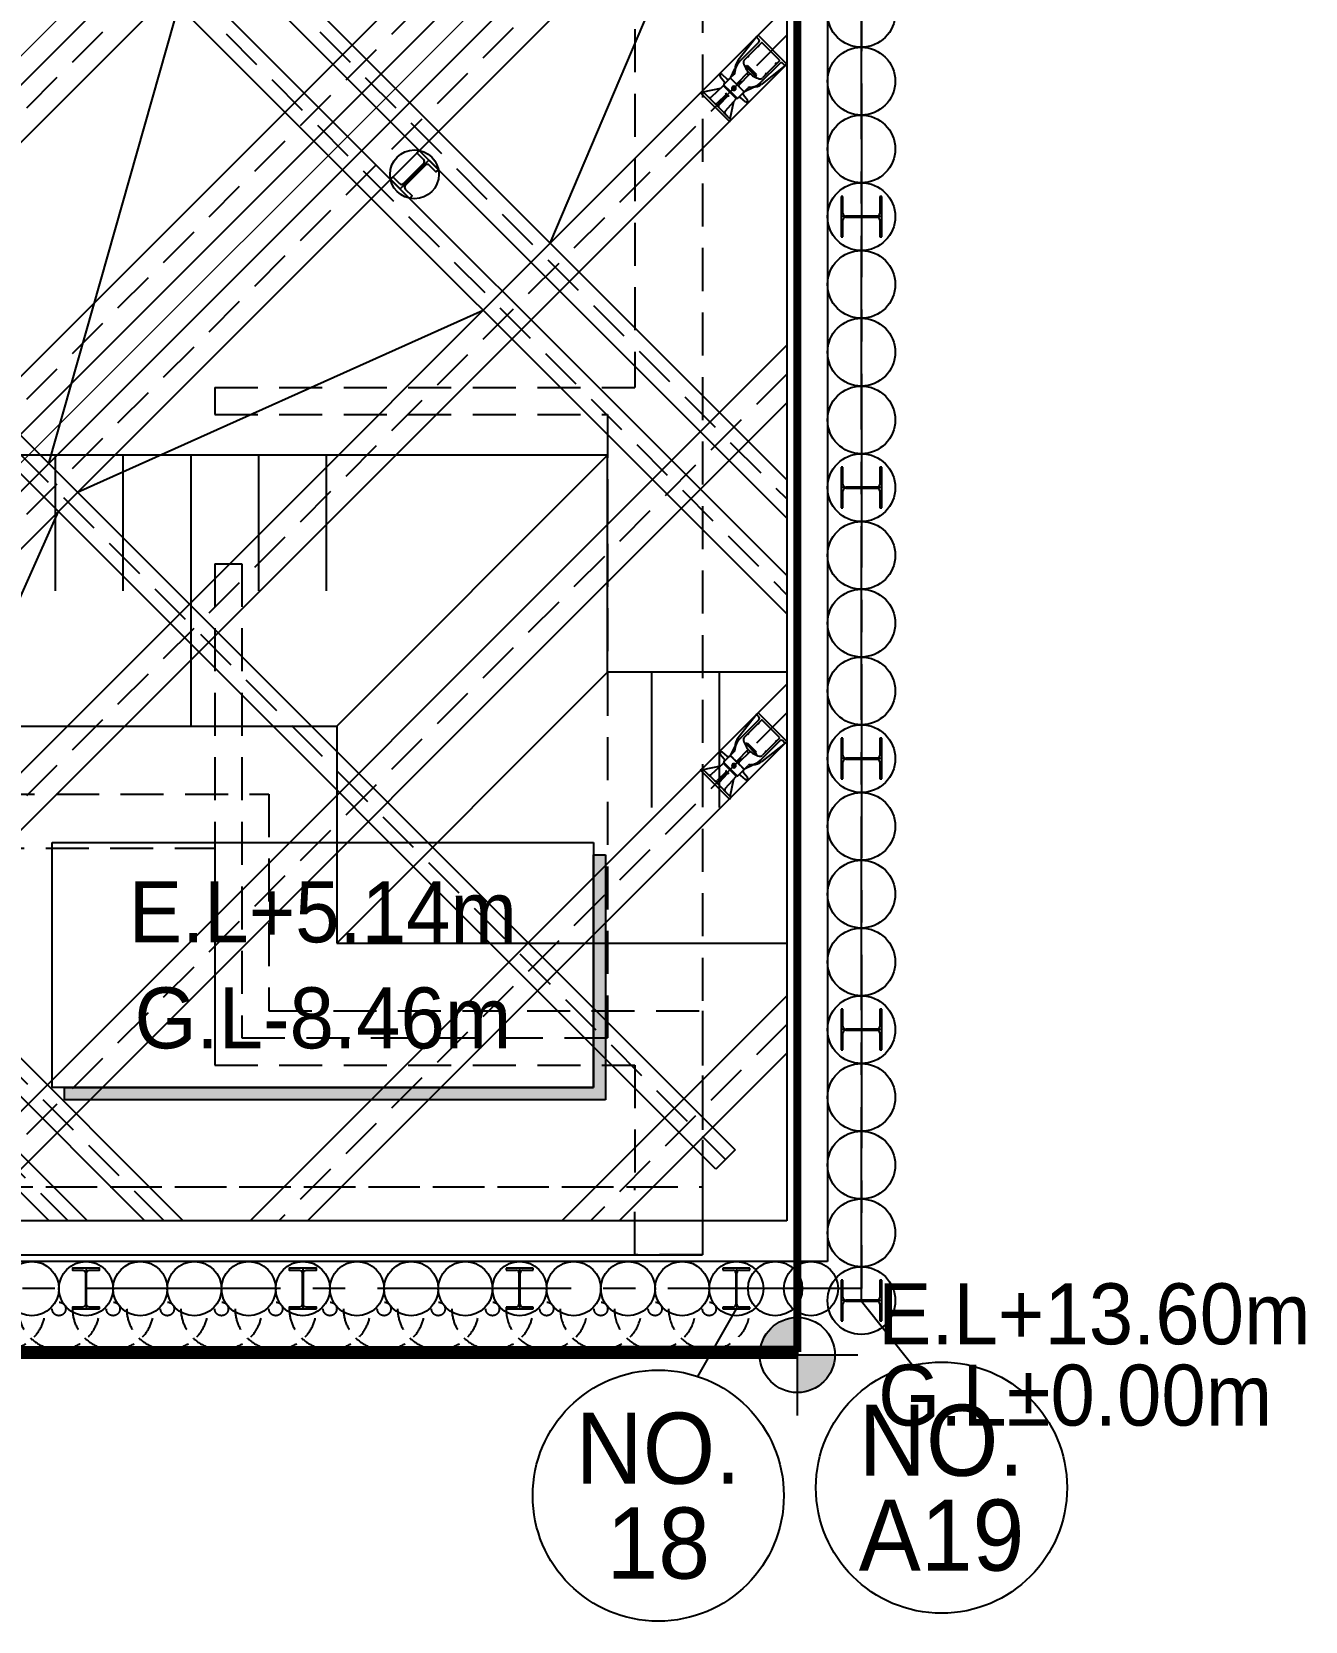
# Model space of a CAD drawing. Header units: millimetres. Extents: x 1073475 to 2890243, y -1340830 to -367733.
# Drawn here: x 2185818 to 2187464, y -382836 to -380781 of the extents above; entities that cross this region are included whole.
import ezdxf
from ezdxf.enums import TextEntityAlignment as Align

# ---------------------------------------------------------------- set-up
doc = ezdxf.new("R2010")
doc.units = ezdxf.units.MM
doc.header["$LTSCALE"] = 50
for name, pattern in [('CENTER2', [28.575000000000003, 19.05, -3.175, 3.175, -3.175]), ('HIDDEN', [9.524999999999999, 6.35, -3.175]), ('HIDDEN2', [4.762499999999999, 3.175, -1.5875]), ('PHANTOM', [63.50000000000001, 31.75, -6.35, 6.35, -6.35, 6.35, -6.35])]:
    doc.linetypes.add(name, pattern=pattern)
doc.layers.add('_0', color=7, linetype='Continuous', lineweight=0)
for name, color, linetype in [('ANGLE', 1, 'Continuous'), ('CEN', 1, 'CENTER2'), ('CIP', 1, 'Continuous'), ('H-BEAM', 5, 'Continuous'), ('H-BEAM-상부', 173, 'Continuous'), ('HPILE-300x200', 3, 'Continuous'), ('NO', 2, 'Continuous'), ('POST PILE', 6, 'Continuous'), ('SGR', 8, 'Continuous'), ('ST-CEN', 1, 'HIDDEN'), ('ST-CEN(상부 H-BEAM)', 1, 'HIDDEN'), ('ST-CEN(하부 H-BEAM)', 1, 'HIDDEN'), ('STRUT', 3, 'Continuous'), ('WALE-1', 3, 'Continuous'), ('건축', 233, 'HIDDEN'), ('굴착고', 2, 'Continuous'), ('대지경계선', 6, 'PHANTOM'), ('법면', 41, 'Continuous'), ('유압JACK', 2, 'Continuous'), ('현황레벨', 7, 'Continuous')]:
    doc.layers.add(name, color=color, linetype=linetype)
doc.styles.add('돋움', font='')
doc.styles.get('돋움').set_extended_font_data('Dotum')

# ---------------------------------------------------------------- blocks, each defined once
blk = doc.blocks.new('계측평면')
at = {"layer": '대지경계선', "color": 8}
blk.add_line((26244.97474204405, -35090.00000623024), (1238.203021687281, -35090.00000797042), dxfattribs=at)
at = {"layer": '대지경계선', "const_width": 60}
for points in [[(-5832.864789650936, -5157.838007851467), (-176.0105391723773, 499.0162449463169), (26244.97474421638, 499.0162437151084), (26244.97474204407, -35090.00000623028), (1238.203021687295, -35090.00000797046), (-5832.864790286098, -28018.93219313674), (-5832.864789650936, -5157.838007851467)], [(26246.58817301044, -35088.38657526327), (1239.816452653671, -35088.38657700345), (-5831.251359319722, -28017.31876216973), (-5831.25135868456, -5156.224576884455), (-174.3971082060016, 500.6296759133293), (26246.58817518275, 500.6296746821208)]]:
    blk.add_lwpolyline(points, dxfattribs=at)
blk = doc.blocks.new('A$C1D3235D9')
at = {"layer": 'SGR', "linetype": 'HIDDEN2'}
blk.add_circle((0, 0), 50, dxfattribs=at)
blk.add_arc((0, 0), 300, 0, 180, dxfattribs=at)
blk = doc.blocks.new('A$C59AB4A79')
at = {"layer": '굴착고'}
blk.add_hatch(color=251, dxfattribs=at).paths.add_polyline_path([(8291.25740457559, -28766.00273215456), (12195.1781495465, -28766.00273215456), (12195.1781495465, -27048.52182319283), (12285.1781495465, -27048.52182319283), (12285.1781495465, -28856.00273215433), (8291.25740457559, -28856.00273215433)])
at = {"layer": '현황레벨'}
h = blk.add_hatch(color=251, dxfattribs=at)
h.paths.add_polyline_path([(13699.99998647836, -30462.71669219038, 0.4142135623731262), (13422.71667431947, -30740.00000434928), (13699.99998647836, -30740.00000434928)])
h.paths.add_polyline_path([(13699.99998647836, -30740.00000434928), (13699.99998647836, -31017.28331650817, 0.4142135623730878), (13977.28329863725, -30740.00000434928)])
at = {"layer": '_0', "color": 251}
for p, q in [((13622.6937861843, -15500.31115854031), (-626.9950596119743, -29750.0000025708)), ((13622.69378600107, -18500.31115835125), (2373.004940959392, -29750.00000199943))]:
    blk.add_line(p, q, dxfattribs=at)
at = {"layer": 'ANGLE', "color": 251}
for p, q in [((11876.56542722345, -22534.30253680795), (13091.87263075449, -19667.52841656073)), ((8174.626057897927, -24160.51092012262), (9197.27857821621, -20562.12246898853)), ((8386.758092244854, -24372.642954487), (11381.59068036033, -23029.27728360961)), ((8245.336735998513, -24514.06431071588), (6914.3945118587, -27496.47345155722))]:
    blk.add_line(p, q, dxfattribs=at)
at = {"layer": 'CEN', "color": 251, "ltscale": 1.5}
for p, q in [((14172.69378648815, 4361.246284772409), (14172.69378656056, -30250.00000257068)), ((14172.69378656079, -30338.75371413049), (14172.69378648815, 4361.246284772409)), ((14172.69378656056, -30250.00000257068), (-11144.97475883481, -30250.00000257045))]:
    blk.add_line(p, q, dxfattribs=at)
at = {"layer": 'CIP', "color": 251}
for centre, radius in [((14172.69378654123, -20838.75371413049), 250), ((14172.69378654216, -21338.75371413049), 250), ((14172.69378654403, -21838.75371413049), 250), ((14172.69378654403, -22338.75371413049), 250), ((14172.69378654589, -22838.75371413049), 250), ((14172.69378654682, -23338.75371413049), 250), ((14172.69378654775, -23838.75371413049), 250), ((14172.69378654868, -24338.75371413049), 250), ((14172.69378654961, -24838.75371413049), 250), ((14172.69378655148, -25338.75371413049), 250), ((14172.69378655148, -25838.75371413049), 250), ((14172.69378655334, -26338.75371413049), 250), ((14172.69378655334, -26838.75371413049), 250), ((14172.6937865552, -27338.75371413049), 250), ((14172.69378655613, -27838.75371413049), 250), ((14172.69378655707, -28338.75371413049), 250), ((14172.693786558, -28838.75371413049), 250), ((14172.69378655893, -29338.75371413049), 250), ((14172.69378656079, -29838.75371413049), 250), ((8049.99984128424, -30250.0000025708), 200), ((8449.995894887717, -30250.00000257057), 200), ((8849.995894887717, -30250.00000257057), 200), ((9249.995894887717, -30250.00000257057), 200), ((9649.995894887717, -30250.00000257057), 200), ((10049.99557917612, -30250.00000257068), 200), ((10449.99557917612, -30250.00000257068), 200), ((10849.99557917612, -30250.00000257068), 200), ((11249.99557917612, -30250.00000257068), 200), ((11649.72955371113, -30250.00000257068), 200), ((12049.72955371113, -30250.00000257068), 200), ((12449.72955371113, -30250.00000257068), 200), ((12849.72955371113, -30250.00000257068), 200), ((13249.72955371113, -30250.00000257068), 200), ((13536.58475095732, -30250.00000257068), 200), ((13800.81681460328, -30250.00000257068), 200), ((14172.69378656079, -30338.75371413049), 250)]:
    blk.add_circle(centre, radius, dxfattribs=at)
at = {"layer": 'H-BEAM', "color": 251}
for p, q in [((13622.69378564833, -24280.43089523155), (8561.512036141707, -19219.24914572889)), ((8420.090679904679, -19360.67050196638), (13622.6937856311, -24563.27360769443)), ((8207.958645548439, -19572.80253632215), (13622.69378560525, -24987.53767637175)), ((13622.69378558779, -25270.38038883766), (8066.537289311178, -19714.22389255965)), ((9167.921063520946, -29750.00000322878), (3823.555979042547, -24405.63491872803)), ((3682.134622805519, -24547.05627496552), (8885.078350436408, -29750.00000262412)), ((3470.002588449279, -24759.1883093213), (8460.814281732077, -29750.00000262412)), ((8177.971569249872, -29750.00000262412), (3328.581232212018, -24900.60966555879))]:
    blk.add_line(p, q, dxfattribs=at)
at = {"layer": 'H-BEAM-상부', "color": 251}
for p, q in [((6333.785052355612, -22319.66991443315), (13240.89183297334, -29226.77669560502)), ((13099.47047673445, -29368.19805184391), (6192.363696118584, -22461.09127067018)), ((13240.89183297334, -29226.77669560502), (13099.47047673445, -29368.19805184391))]:
    blk.add_line(p, q, dxfattribs=at)
at = {"layer": 'HPILE-300x200', "color": 251}
for p, q in [((14036.69378654379, -22188.75371413073), (14022.69378654379, -22188.75371413084)), ((14022.69378654379, -22188.75371413084), (14022.69378654426, -22488.75371413084)), ((14036.69378654403, -22314.25371413073), (14036.69378654379, -22188.75371413073)), ((14322.69378654379, -22188.75371413014), (14308.69378654379, -22188.75371413026)), ((14308.69378654379, -22188.75371413026), (14308.69378654403, -22314.25371413026)), ((14322.69378654426, -22488.75371413014), (14322.69378654379, -22188.75371413014)), ((14322.69378654403, -22338.75371413014), (14022.69378654403, -22338.75371413084)), ((14036.69378654426, -22488.75371413073), (14036.69378654403, -22363.25371413073)), ((14288.69378654403, -22334.25371413026), (14056.69378654403, -22334.25371413073)), ((14056.69378654403, -22343.25371413073), (14288.69378654403, -22343.25371413026)), ((14308.69378654403, -22363.25371413026), (14308.69378654426, -22488.75371413026)), ((14022.69378654426, -22488.75371413084), (14036.69378654426, -22488.75371413073)), ((14308.69378654426, -22488.75371413026), (14322.69378654426, -22488.75371413014)), ((14036.69378654845, -24188.75371413073), (14022.69378654845, -24188.75371413084)), ((14022.69378654845, -24188.75371413084), (14022.69378654892, -24488.75371413084)), ((14036.69378654868, -24314.25371413073), (14036.69378654845, -24188.75371413073)), ((14322.69378654845, -24188.75371413014), (14308.69378654845, -24188.75371413026)), ((14308.69378654845, -24188.75371413026), (14308.69378654868, -24314.25371413026)), ((14322.69378654892, -24488.75371413014), (14322.69378654845, -24188.75371413014)), ((14322.69378654868, -24338.75371413014), (14022.69378654868, -24338.75371413084)), ((14036.69378654892, -24488.75371413073), (14036.69378654868, -24363.25371413073)), ((14288.69378654868, -24334.25371413026), (14056.69378654868, -24334.25371413073)), ((14056.69378654868, -24343.25371413073), (14288.69378654868, -24343.25371413026)), ((14308.69378654868, -24363.25371413026), (14308.69378654892, -24488.75371413026)), ((14022.69378654892, -24488.75371413084), (14036.69378654892, -24488.75371413073)), ((14308.69378654892, -24488.75371413026), (14322.69378654892, -24488.75371413014)), ((14036.69378655311, -26188.75371413073), (14022.69378655311, -26188.75371413084)), ((14022.69378655311, -26188.75371413084), (14022.69378655357, -26488.75371413084)), ((14036.69378655334, -26314.25371413073), (14036.69378655311, -26188.75371413073)), ((14322.69378655311, -26188.75371413014), (14308.69378655311, -26188.75371413026)), ((14308.69378655311, -26188.75371413026), (14308.69378655334, -26314.25371413026)), ((14322.69378655357, -26488.75371413014), (14322.69378655311, -26188.75371413014)), ((14322.69378655334, -26338.75371413014), (14022.69378655334, -26338.75371413084)), ((14036.69378655357, -26488.75371413073), (14036.69378655334, -26363.25371413073)), ((14288.69378655334, -26334.25371413026), (14056.69378655334, -26334.25371413073)), ((14056.69378655334, -26343.25371413073), (14288.69378655334, -26343.25371413026)), ((14308.69378655334, -26363.25371413026), (14308.69378655357, -26488.75371413026)), ((14022.69378655357, -26488.75371413084), (14036.69378655357, -26488.75371413073)), ((14308.69378655357, -26488.75371413026), (14322.69378655357, -26488.75371413014)), ((14036.69378655683, -28188.75371413073), (14022.69378655683, -28188.75371413084)), ((14022.69378655683, -28188.75371413084), (14022.6937865573, -28488.75371413084)), ((14036.69378655707, -28314.25371413073), (14036.69378655683, -28188.75371413073)), ((14322.69378655683, -28188.75371413014), (14308.69378655683, -28188.75371413026)), ((14308.69378655683, -28188.75371413026), (14308.69378655707, -28314.25371413026)), ((14322.6937865573, -28488.75371413014), (14322.69378655683, -28188.75371413014)), ((14322.69378655707, -28338.75371413014), (14022.69378655707, -28338.75371413084)), ((14036.6937865573, -28488.75371413073), (14036.69378655707, -28363.25371413073)), ((14288.69378655707, -28334.25371413026), (14056.69378655707, -28334.25371413073)), ((14056.69378655707, -28343.25371413073), (14288.69378655707, -28343.25371413026)), ((14308.69378655707, -28363.25371413026), (14308.6937865573, -28488.75371413026)), ((14022.6937865573, -28488.75371413084), (14036.6937865573, -28488.75371413073)), ((14308.6937865573, -28488.75371413026), (14322.6937865573, -28488.75371413014)), ((8449.995894887717, -30100.00000257045), (8449.995894887717, -30400.00000257045)), ((10049.99557917612, -30100.00000257057), (10049.99557917612, -30400.00000257057)), ((11749.72955371113, -30100.00000257057), (11549.72955371113, -30100.00000257057)), ((11549.72955371113, -30100.00000257057), (11549.72955371113, -30114.00000257057)), ((11549.72955371113, -30114.00000257057), (11625.22955371113, -30114.00000257057)), ((11645.22955371113, -30134.00000257057), (11645.22955371113, -30366.00000257057)), ((11649.72955371113, -30100.00000257057), (11649.72955371113, -30400.00000257057)), ((11654.22955371113, -30366.00000257057), (11654.22955371113, -30134.00000257057)), ((11674.22955371113, -30114.00000257057), (11749.72955371113, -30114.00000257057)), ((11749.72955371113, -30114.00000257057), (11749.72955371113, -30100.00000257057)), ((13349.72955371113, -30100.00000257057), (13149.72955371113, -30100.00000257057)), ((13149.72955371113, -30100.00000257057), (13149.72955371113, -30114.00000257057)), ((13149.72955371113, -30114.00000257057), (13225.22955371113, -30114.00000257057)), ((13245.22955371113, -30134.00000257057), (13245.22955371113, -30366.00000257057)), ((13249.72955371113, -30100.00000257057), (13249.72955371113, -30400.00000257057)), ((13254.22955371113, -30366.00000257057), (13254.22955371113, -30134.00000257057)), ((13274.22955371113, -30114.00000257057), (13349.72955371113, -30114.00000257057)), ((13349.72955371113, -30114.00000257057), (13349.72955371113, -30100.00000257057)), ((14036.69378656056, -30188.75371413073), (14022.69378656056, -30188.75371413084)), ((14022.69378656056, -30188.75371413084), (14022.69378656102, -30488.75371413084)), ((14036.69378656079, -30314.25371413073), (14036.69378656056, -30188.75371413073)), ((14322.69378656056, -30188.75371413014), (14308.69378656056, -30188.75371413026)), ((14308.69378656056, -30188.75371413026), (14308.69378656079, -30314.25371413026)), ((14322.69378656102, -30488.75371413014), (14322.69378656056, -30188.75371413014)), ((14322.69378656079, -30338.75371413014), (14022.69378656079, -30338.75371413084)), ((14036.69378656102, -30488.75371413073), (14036.69378656079, -30363.25371413073)), ((14288.69378656079, -30334.25371413026), (14056.69378656079, -30334.25371413073)), ((14056.69378656079, -30343.25371413073), (14288.69378656079, -30343.25371413026)), ((14308.69378656079, -30363.25371413026), (14308.69378656102, -30488.75371413026)), ((11625.22955371113, -30386.00000257057), (11549.72955371113, -30386.00000257057)), ((11549.72955371113, -30386.00000257057), (11549.72955371113, -30400.00000257057)), ((11549.72955371113, -30400.00000257057), (11749.72955371113, -30400.00000257057)), ((11749.72955371113, -30386.00000257057), (11674.22955371113, -30386.00000257057)), ((11749.72955371113, -30400.00000257057), (11749.72955371113, -30386.00000257057)), ((13225.22955371113, -30386.00000257057), (13149.72955371113, -30386.00000257057)), ((13149.72955371113, -30386.00000257057), (13149.72955371113, -30400.00000257057)), ((13149.72955371113, -30400.00000257057), (13349.72955371113, -30400.00000257057)), ((13349.72955371113, -30386.00000257057), (13274.22955371113, -30386.00000257057)), ((13349.72955371113, -30400.00000257057), (13349.72955371113, -30386.00000257057)), ((14022.69378656102, -30488.75371413084), (14036.69378656102, -30488.75371413073)), ((14308.69378656102, -30488.75371413026), (14322.69378656102, -30488.75371413014))]:
    blk.add_line(p, q, dxfattribs=at)
for points in [[(8549.995894887717, -30400.00000257045), (8549.995894887717, -30386.00000257045), (8474.495894887717, -30386.00000257045, -0.414213562373095), (8454.495894887717, -30366.00000257045), (8454.495894887717, -30134.00000257045, -0.414213562373095), (8474.495894887717, -30114.00000257045), (8549.995894887717, -30114.00000257045), (8549.995894887717, -30100.00000257045), (8349.995894887717, -30100.00000257045), (8349.995894887717, -30114.00000257045), (8425.495894887717, -30114.00000257045, -0.414213562373095), (8445.495894887717, -30134.00000257045), (8445.495894887717, -30366.00000257045, -0.414213562373095), (8425.495894887717, -30386.00000257045), (8349.995894887717, -30386.00000257045), (8349.995894887717, -30400.00000257045)], [(10149.99557917612, -30400.00000257057), (10149.99557917612, -30386.00000257057), (10074.49557917612, -30386.00000257057, -0.414213562373095), (10054.49557917612, -30366.00000257057), (10054.49557917612, -30134.00000257057, -0.414213562373095), (10074.49557917612, -30114.00000257057), (10149.99557917612, -30114.00000257057), (10149.99557917612, -30100.00000257057), (9949.995579176117, -30100.00000257057), (9949.995579176117, -30114.00000257057), (10025.49557917612, -30114.00000257057, -0.414213562373095), (10045.49557917612, -30134.00000257057), (10045.49557917612, -30366.00000257057, -0.414213562373095), (10025.49557917612, -30386.00000257057), (9949.995579176117, -30386.00000257057), (9949.995579176117, -30400.00000257057)]]:
    blk.add_lwpolyline(points, format="xyb", close=True, dxfattribs=at)
for centre, start, end in [((14056.69378654403, -22314.25371413073), 180, 270), ((14056.69378654403, -22363.25371413073), 90, 180), ((14288.69378654403, -22314.25371413026), 270, 0), ((14288.69378654403, -22363.25371413026), 0, 90), ((14056.69378654868, -24314.25371413073), 180, 270), ((14056.69378654868, -24363.25371413073), 90, 180), ((14288.69378654868, -24314.25371413026), 270, 0), ((14288.69378654868, -24363.25371413026), 0, 90), ((14056.69378655334, -26314.25371413073), 180, 270), ((14056.69378655334, -26363.25371413073), 90, 180), ((14288.69378655334, -26314.25371413026), 270, 0), ((14288.69378655334, -26363.25371413026), 0, 90), ((14056.69378655707, -28314.25371413073), 180, 270), ((14056.69378655707, -28363.25371413073), 90, 180), ((14288.69378655707, -28314.25371413026), 270, 0), ((14288.69378655707, -28363.25371413026), 0, 90), ((11625.22955371113, -30134.00000257057), 0, 90), ((11674.22955371113, -30134.00000257057), 90, 180), ((13225.22955371113, -30134.00000257057), 0, 90), ((13274.22955371113, -30134.00000257057), 90, 180), ((11625.22955371113, -30366.00000257057), 270, 0), ((11674.22955371113, -30366.00000257057), 180, 270), ((13225.22955371113, -30366.00000257057), 270, 0), ((13274.22955371113, -30366.00000257057), 180, 270), ((14056.69378656079, -30314.25371413073), 180, 270), ((14056.69378656079, -30363.25371413073), 90, 180), ((14288.69378656079, -30314.25371413026), 270, 0), ((14288.69378656079, -30363.25371413026), 0, 90)]:
    blk.add_arc(centre, 20, start, end, dxfattribs=at)
at = {"layer": 'NO', "color": 251, "ltscale": 0.2}
for p, q in [((14172.69378656079, -30343.25371413049), (14553.18387502269, -30816.7481578904)), ((12964.560233664, -30898.2296028455), (13249.72955371113, -30400.00000257057))]:
    blk.add_line(p, q, dxfattribs=at)
at = {"layer": 'NO', "color": 251}
for centre in [(14764.11971912882, -31719.18625596596), (12673.44324156665, -31778.08149271051)]:
    blk.add_circle(centre, 926.76234881814, dxfattribs=at)
at = {"layer": 'POST PILE', "color": 251}
blk.add_line((10767.98925594729, -22132.83314698248), (10980.12129030307, -21920.70111262647), dxfattribs=at)
blk.add_lwpolyline([(11050.83196842181, -21991.4117907451), (11033.15429889224, -22009.08946027479), (10983.30327081843, -21959.23843220121, 0.414213562373095), (10955.01899957098, -21959.23843220121), (10806.5265755218, -22107.73085625027, 0.414213562373095), (10806.5265755218, -22136.01512749784), (10856.37760359561, -22185.86615557142), (10838.69993406581, -22203.54382510111), (10697.27857782855, -22062.12246886385), (10714.95624735812, -22044.44479933416), (10764.80727543193, -22094.29582740774, 0.414213562373095), (10793.09154667938, -22094.29582740774), (10941.58397072856, -21945.80340335867, 0.414213562373095), (10941.58397072856, -21917.51913211111), (10891.73294265475, -21867.66810403753), (10909.41061218455, -21849.99043450784)], format="xyb", close=True, dxfattribs=at)
blk.add_circle((10874.05527312518, -22026.76712980447), 180.2775637731995, dxfattribs=at)
at = {"layer": 'SGR', "color": 251, "linetype": 'HIDDEN2'}
for centre in [(11849.72955371113, -30400.00000257068), (12249.72955371113, -30400.00000257068), (12649.72955371113, -30400.00000257068), (13049.72955371113, -30400.00000257068)]:
    blk.add_circle(centre, 50, dxfattribs=at)
for centre in [(11849.72955371113, -30400.00000257068), (12249.72955371113, -30400.00000257068), (12649.72955371113, -30400.00000257068), (13049.72955371113, -30400.00000257068)]:
    blk.add_arc(centre, 300, 180, 0, dxfattribs=at)
at = {"layer": 'ST-CEN', "color": 251}
for p, q in [((13622.69378615846, -15924.57522725232), (-202.730990874581, -29750.00000257127)), ((13622.69378602714, -18076.04708964075), (1948.740872221766, -29750.0000019985)), ((13622.69378597522, -18924.57522706327), (2797.269009697484, -29750.00000199967)), ((13622.69378584856, -21000.30621274165), (4872.999995506369, -29750.00000199897)), ((13622.69378569582, -23500.31115803763), (7373.004940959625, -29750.0000019992)), ((13622.69378554332, -26000.31115788093), (9873.004940388026, -29750.0000025708)), ((13622.69378540292, -28300.31115773553), (12173.00494038803, -29750.0000025708))]:
    blk.add_line(p, q, dxfattribs=at)
at = {"layer": 'ST-CEN(상부 H-BEAM)', "color": 251}
blk.add_line((6263.074374237331, -22390.3805925519), (13170.1811548518, -29297.48737372633), dxfattribs=at)
at = {"layer": 'ST-CEN(하부 H-BEAM)', "color": 251}
for p, q in [((8490.801358023193, -19289.95982384763), (13622.69378563971, -24421.85225146031)), ((8137.247967429925, -19643.5132144409), (13622.69378559664, -25128.9590326153)), ((3752.845300924033, -24476.34559684678), (9026.499706678791, -29750.00000262412)), ((3399.291910330765, -24829.89898744004), (8319.39292548201, -29750.00000262412))]:
    blk.add_line(p, q, dxfattribs=at)
at = {"layer": 'STRUT', "color": 251}
for p, q in [((13622.69378617126, -15712.4431928962), (-414.8630252429284, -29750.00000257057)), ((13622.69378614542, -16136.7072616081), (9.401043494231999, -29750.00000257127)), ((13622.69378603995, -17863.91505528509), (1736.608837852953, -29750.00000199804)), ((13622.6937860141, -18288.17912399652), (2160.872906591045, -29750.0000019985)), ((13622.69378598826, -18712.44319270796), (2585.136975328438, -29750.00000199873)), ((13622.69378596242, -19136.70726141869), (3009.401044065831, -29750.0000019992)), ((13622.6937858616, -20788.17417838634), (4660.867961137788, -29750.0000019985)), ((13622.69378583552, -21212.43824709754), (5085.132029875414, -29750.0000019992)), ((13622.69378570886, -23288.17912368209), (7160.872906591045, -29750.0000019985)), ((13622.69378568302, -23712.44319239317), (7585.136975328904, -29750.0000019992)), ((13622.69378555636, -25788.17912352539), (9660.872906019678, -29750.00000257033)), ((13622.69378553028, -26212.44319223624), (10085.13697475707, -29750.0000025708)), ((13622.69378541596, -28088.17912337987), (11960.87290601968, -29750.00000257057)), ((13622.69378538989, -28512.44319209154), (12385.1369747573, -29750.0000025708))]:
    blk.add_line(p, q, dxfattribs=at)
at = {"layer": 'WALE-1', "color": 251}
for p, q in [((13922.69378738385, 4149.999998756684), (13922.69378529605, -30050.00000257068)), ((13622.69378736545, 3849.999998793704), (13622.69378531445, -29750.00000257092)), ((13622.69378531445, -29750.00000257092), (-10937.86797767249, -29750.00000257068)), ((13922.69378529605, -30050.00000257068), (-11062.13204637007, -30050.00000257068))]:
    blk.add_line(p, q, dxfattribs=at)
at = {"layer": '건축', "color": 251}
for p, q in [((13699.99998865067, 4849.016245595994), (13699.99998647813, -30740.00000434939)), ((13000.00000024564, 4099.999998762971), (12999.9999981639, -30000.00000257057)), ((12499.99999999721, -1.17660965770483e-06), (12499.99999856483, -23600.00000262016)), ((9399.999998564832, -23600.00000243098), (9399.999998552725, -23800.00000243285)), ((9399.999998564832, -23600.00000243098), (12499.99999856483, -23600.00000262016)), ((9399.999998551793, -23800.00000243285), (12299.99999855272, -23800.00000260794)), ((12299.99999855272, -23800.00000260794), (12299.99999826238, -28400.00000261166)), ((9399.999998483574, -24900.00000243098), (9399.999998251209, -28600.00000243471)), ((9399.999998483574, -24900.00000243098), (9599.999998483574, -24900.00000244321)), ((9599.999998483574, -24900.00000244321), (9599.999998262385, -28400.00000244693)), ((6799.999998717802, -26600.00000365439), (9799.999998722458, -26600.00000358978)), ((9799.999998722458, -26600.00000358978), (9799.999998621177, -28200.0000036885)), ((8201.25740457559, -26958.52182319225), (12195.17814954696, -26958.52182319225)), ((8201.25740457559, -28766.00273215398), (8201.25740457559, -26958.52182319225)), ((12195.17814954696, -26958.52182319225), (12195.17814954696, -28766.00273215398)), ((7199.999998693587, -27000.00000365078), (9399.999998697313, -27000.00000359141)), ((9399.999998697313, -27000.00000359141), (9399.99999859673, -28600.00000366406)), ((9799.999998621177, -28200.0000036885), (12999.99999861931, -28200.00000388385)), ((12999.99999861931, -28200.00000388385), (12999.99999850942, -30000.00000380003)), ((9599.999998262385, -28400.00000244693), (12299.99999826332, -28400.00000261166)), ((9399.999998251209, -28600.00000243471), (12499.99999857158, -28600.00000262388)), ((9399.99999859673, -28600.00000366406), (12499.9999989171, -28600.00000385335)), ((9399.99999859673, -28600.00000366406), (12499.99999859673, -28600.00000385335)), ((12499.99999825121, -28600.00000262388), (12499.9999981944, -29500.00000256987)), ((12499.99999859673, -28600.00000385335), (12499.99999853992, -29500.00000379933)), ((12499.99999859673, -28600.00000385335), (12499.99999853992, -29500.00000379933)), ((12195.17814954696, -28766.00273215398), (8201.25740457559, -28766.00273215398)), ((-10834.31458709086, -29500.00000257033), (12499.9999981944, -29500.00000256987)), ((7199.999998541782, -29500.00000379991), (12499.99999853992, -29500.00000379933)), ((12499.99999885401, -30000.00000314543), (12499.99999888451, -29500.00000314543)), ((12499.99999888451, -29500.00000314543), (12999.99999888451, -29500.00000317593)), ((12999.99999888451, -29500.00000317593), (12999.99999885401, -30000.00000317593)), ((-11041.42136825388, -30000.00000257068), (12999.9999981639, -30000.00000257057)), ((6799.999998511281, -30000.00000379968), (12999.99999850942, -30000.00000380003)), ((12999.99999885401, -30000.00000317593), (12499.99999885401, -30000.00000314543)), ((13699.99998647813, -30740.00000434939), (-11306.77173387818, -30740.0000060898))]:
    blk.add_line(p, q, dxfattribs=at)
at = {"layer": '굴착고', "color": 251}
for p, q in [((8201.257404576056, -26958.5218231926), (12195.1781495465, -26958.52182319283)), ((8201.25740457559, -28766.00273215456), (8201.257404576056, -26958.5218231926)), ((12195.1781495465, -26958.52182319283), (12195.1781495465, -28766.00273215456)), ((12195.1781495465, -28766.00273215456), (12195.1781495465, -27048.52182319283)), ((12195.1781495465, -27048.52182319283), (12285.1781495465, -27048.52182319283)), ((12285.1781495465, -27048.52182319283), (12285.1781495465, -28856.00273215433)), ((12195.1781495465, -28766.00273215456), (8201.25740457559, -28766.00273215456)), ((8291.25740457559, -28766.00273215456), (12195.1781495465, -28766.00273215456)), ((8291.25740457559, -28856.00273215433), (8291.25740457559, -28766.00273215456)), ((12285.1781495465, -28856.00273215433), (8291.25740457559, -28856.00273215433))]:
    blk.add_line(p, q, dxfattribs=at)
at = {"layer": '대지경계선'}
blk.add_line((13699.99998865067, 4849.016245595878), (13699.99998647836, -30740.00000434951), dxfattribs=at)
at = {"layer": '대지경계선', "const_width": 60}
blk.add_lwpolyline([(13699.99998647836, -30740.00000434951), (-11306.77173387841, -30740.00000608969), (-18377.83954585181, -23668.93219125597), (-18377.83954521664, -807.8380059706978), (-12720.98529473809, 4849.016246827086), (13699.99998865067, 4849.016245595878)], dxfattribs=at)
at = {"layer": '법면', "color": 251}
for p, q in [((12300.00000029709, -24100.00000124599), (4299.999999814201, -24100.00000122737)), ((8222.69378540013, -24100.00000123656), (8222.693785397802, -25100.00000123656)), ((8722.69378540013, -24100.00000123773), (8722.693785397802, -25100.00000123773)), ((9222.69378540013, -24100.00000123889), (9222.693785395473, -26100.00000123889)), ((9722.69378540013, -24100.00000124006), (9722.693785397802, -25100.00000124006)), ((10222.69378540013, -24100.00000124122), (10222.6937853978, -25100.00000124122)), ((10300.00000029686, -26100.00000124134), (12300.00000029709, -24100.00000124599)), ((12300.00000029686, -25700.00000108418), (12300.00000029709, -24100.00000124599)), ((12300.00000029686, -25700.00000108418), (10300.00000029663, -27700.00000108418)), ((13622.69378556171, -25700.00000108418), (12300.00000029686, -25700.00000108418)), ((12622.69378556171, -25700.00000108418), (12622.69378556171, -26700.00000108418)), ((13122.69378556171, -25700.00000108418), (13122.69378556171, -26700.00000108418)), ((6299.999999979278, -26100.00000123202), (10300.00000029686, -26100.00000124134)), ((10300.00000029686, -26100.00000124134), (10300.00000029663, -27700.00000108418)), ((10300.00000029663, -27700.00000108418), (13622.69378543948, -27700.00000108418))]:
    blk.add_line(p, q, dxfattribs=at)
at = {"layer": '유압JACK', "color": 251}
for p, q in [((13401.36936334358, -21009.49860096141), (13263.13371526473, -21184.47121641308)), ((13415.51149893296, -21051.92500782455), (13266.26090587978, -21201.17560087459)), ((13435.31048879749, -21054.75343495817), (13309.11680086423, -21180.94712297327)), ((13401.36936334358, -21009.49860096141), (13410.5617514397, -21000.30621269718)), ((13401.36936334032, -21016.56966877659), (13415.51149898488, -21030.7118044215)), ((13405.61200397694, -21084.45191977825), (13408.44043112267, -21087.28034692409)), ((13419.04703284916, -21076.67374511354), (13408.44043112267, -21087.28034692409)), ((13622.69378583552, -21212.43824709742), (13410.5617514397, -21000.30621269718)), ((13416.2186057244, -21073.84531798877), (13419.04703284916, -21076.67374511354)), ((13568.24656367744, -21183.44686911732), (13439.55312952399, -21054.75343496108)), ((13313.96850806125, -21234.92670000414), (13319.76924076397, -21229.12596713286)), ((13315.39720561588, -21237.74064296798), (13321.8905610675, -21231.24728760088)), ((13316.37134177517, -21225.72806814394), (13319.90687564411, -21222.1925343594)), ((13397.68862161273, -21307.04534814786), (13316.37134177517, -21225.72806814394)), ((13323.58761738753, -21232.94434383884), (13319.76924076397, -21229.12596713286)), ((13401.22415551986, -21303.50981407217), (13319.90687564411, -21222.1925343594)), ((13323.33634360787, -21232.69306997664), (13326.87187747681, -21229.1575361921)), ((13323.58761738753, -21232.94434383884), (13327.12315125368, -21229.40880980436)), ((13323.61918624025, -21232.97591260902), (13327.15472015133, -21229.44037886662)), ((13328.53736483702, -21230.82302338781), (13327.12315125368, -21229.40880980436)), ((13328.53736483702, -21230.82302338781), (13330.65868520015, -21228.70170310908)), ((13393.59118872671, -21295.87684727868), (13328.53736483702, -21230.82302338781)), ((13329.24447165872, -21227.28748956777), (13332.78000552487, -21223.75195553317)), ((13330.65868520015, -21228.70170310908), (13329.24447165872, -21227.28748956777)), ((13395.71250908962, -21293.75552700006), (13330.65868520015, -21228.70170310908)), ((13331.36579199298, -21158.69813171844), (13334.19421911775, -21161.52655884321)), ((13399.2480429979, -21290.21999300749), (13332.78000552487, -21223.75195553317)), ((13334.19421911775, -21161.52655884321), (13344.80082084611, -21150.91995719937)), ((13341.97239370039, -21148.09153005353), (13344.80082084611, -21150.91995719937)), ((13571.07499081362, -21207.48849970824), (13421.82439776044, -21356.73909275839)), ((13613.50139769749, -21221.63063531963), (13438.52878211951, -21359.8662835185)), ((13568.24656368024, -21187.68950984371), (13442.05287574697, -21313.88319785881)), ((13546.32625346142, -21203.95296572847), (13535.71965173492, -21214.55956753902)), ((13538.54807885969, -21217.38799466379), (13535.71965173492, -21214.55956753902)), ((13549.15468054404, -21206.7813928111), (13546.32625346142, -21203.95296572847)), ((13606.43032988231, -21221.63063532277), (13592.28819427988, -21207.48849972)), ((13613.50139769749, -21221.63063531963), (13622.69378583552, -21212.43824709742)), ((13130.90101951337, -21304.71568216954), (13160.87660206854, -21340.1413705122)), ((13145.04315515002, -21290.57354653312), (13180.46884357347, -21320.54912892333)), ((13160.03240949614, -21360.43710597104), (13202.31880443031, -21318.15071091137)), ((13200.76457892964, -21319.70493649621), (13202.31880443031, -21318.15071091137)), ((13201.61169761652, -21318.85781780945), (13202.31880443031, -21318.15071091137)), ((13205.14723156579, -21315.32228377589), (13233.89527326007, -21286.57424208231)), ((13268.07973507163, -21378.25478744763), (13205.14723156579, -21315.32228377589)), ((13256.41247315914, -21366.5875253703), (13207.97565869056, -21318.15071090066)), ((13208.68276543473, -21311.78674999124), (13239.91526456759, -21247.57706340612)), ((13239.818526346, -21269.38340546051), (13239.81852636021, -21252.18933463085)), ((13335.45349137951, -21274.8185851326), (13255.35181301343, -21354.92026349693)), ((13348.18141344073, -21287.54650719406), (13268.07973507466, -21367.6481855585)), ((13281.5511863078, -21354.17673449416), (13268.82326424657, -21341.4488124327)), ((13393.87403144198, -21303.230757977), (13323.58761738753, -21232.94434383884)), ((13340.08422766486, -21295.64369296981), (13327.35630560364, -21282.91577090835)), ((13385.25935558579, -21307.6027931039), (13391.75271111773, -21301.1094374879)), ((13388.07329873624, -21309.03149059834), (13393.87403144198, -21303.230757977)), ((13390.05565481842, -21299.41238127102), (13393.59118872671, -21295.87684727868)), ((13390.4407770636, -21299.7975035985), (13393.97631097166, -21296.26196960616)), ((13392.17697512219, -21294.46263367415), (13394.29829552723, -21292.34131343768)), ((13395.71250908962, -21293.75552700006), (13399.2480429979, -21290.21999300749)), ((13397.68862161273, -21307.04534814786), (13401.22415551986, -21303.50981407217)), ((13461.47343973001, -21288.80577945814), (13472.08004145836, -21278.19917781418)), ((13464.30186681263, -21291.63420654077), (13461.47343973001, -21288.80577945814)), ((13474.90846858313, -21281.02760493895), (13472.08004145836, -21278.19917781418)), ((12986.29768275633, -21424.57028137159), (12995.49007093883, -21415.377893358)), ((13198.42971715238, -21636.70231577184), (12986.29768275633, -21424.57028137159)), ((12986.29768275633, -21424.57028137159), (13198.42971715238, -21636.70231577184)), ((13002.56113875378, -21415.37789335498), (13087.64601633162, -21500.46277101687)), ((13002.56113875378, -21415.37789335498), (13112.5991131193, -21525.41586772283)), ((13002.56113875378, -21415.37789335498), (13042.53618882131, -21455.35294350563)), ((13005.3895658995, -21418.20632050082), (13135.07371967332, -21391.15989265672)), ((13151.06489485735, -21376.76137396414), (13063.17974962713, -21455.89351412468)), ((13172.30401862576, -21439.76957877167), (13108.62202304951, -21500.6947779404)), ((13183.23041975708, -21450.69597998552), (13122.30522058904, -21514.37797572708)), ((13158.47818401409, -21361.99133132678), (13160.03240949614, -21360.43710597104)), ((13206.91499851295, -21416.08500001556), (13158.47818400315, -21367.64818558714)), ((13202.67235778901, -21420.32764073939), (13159.32231919141, -21376.97760214098)), ((13163.49864210933, -21381.15392522363), (13167.74128279206, -21376.91128454101)), ((13241.84607351269, -21459.50135646388), (13163.49864210933, -21381.15392522363)), ((13165.619962472, -21383.27524542168), (13169.86260315473, -21379.03260473907)), ((13246.08871419542, -21455.25871578127), (13167.74128279206, -21376.91128454101)), ((13202.67235778901, -21420.32764073939), (13246.02239640965, -21463.67767952546)), ((13206.91499851295, -21416.08500001556), (13255.35181298456, -21464.52181473514)), ((13239.72475315002, -21457.38003626582), (13243.96739383275, -21453.13739558321)), ((13241.84607351269, -21459.50135646388), (13246.08871419542, -21455.25871578127)), ((13256.41247315914, -21366.5875253703), (13304.84928767197, -21415.02434004867)), ((13261.00866724481, -21464.52181472431), (13262.56289274502, -21462.96758913971)), ((13262.56289274502, -21462.96758913971), (13304.84928770224, -21420.68119426782)), ((13268.07973507163, -21378.25478744763), (13307.67771479674, -21417.85276717343)), ((13318.28431652486, -21492.09897910256), (13282.85862808046, -21462.12339669117)), ((13332.42645216174, -21477.95684346615), (13302.4508696266, -21442.53115506121)), ((13303.29506215756, -21422.23541964381), (13304.84928770224, -21420.68119426782)), ((13304.14218092756, -21421.38830095809), (13304.84928770224, -21420.68119426782)), ((13307.67771479674, -21417.85276717343), (13336.425756532, -21389.10472543875)), ((13311.213248746, -21414.31723313988), (13375.42293533287, -21383.08473409188)), ((13353.61659307149, -21383.18147243524), (13370.81066390127, -21383.18147242151)), ((13207.62210529577, -21620.43885990116), (13105.09162200266, -21517.90837652364)), ((13207.62210529577, -21620.43885990116), (13122.53722765553, -21535.35398225929)), ((13246.23862473085, -21471.93510375707), (13167.10648452817, -21559.82024911023)), ((13207.62210529577, -21620.43885990116), (13167.64705518703, -21580.4638097916)), ((13204.79367814981, -21617.61043275532), (13231.84010599763, -21487.92627906543)), ((13198.42971715238, -21636.70231577184), (13207.62210529251, -21627.50992771611)), ((13401.36936303833, -26009.50354610023), (13263.13371495949, -26184.47616155189)), ((13401.36936303833, -26009.50354610023), (13410.56175113446, -26000.311157836)), ((13401.36936303508, -26016.57461391541), (13415.51149867964, -26030.71674956032)), ((13622.69378553028, -26212.44319223624), (13410.56175113446, -26000.311157836)), ((13415.51149862772, -26051.92995296337), (13266.26090557454, -26201.18054601341)), ((13435.31048849225, -26054.75838009699), (13309.11680055899, -26180.95206811209)), ((13331.36579168774, -26158.70307685726), (13334.19421881251, -26161.53150398203)), ((13334.19421881251, -26161.53150398203), (13344.80082054087, -26150.92490233819)), ((13341.97239339515, -26148.09647519235), (13344.80082054087, -26150.92490233819)), ((13405.6120036717, -26084.45686491707), (13408.44043081743, -26087.28529206291)), ((13419.04703254392, -26076.67869025236), (13408.44043081743, -26087.28529206291)), ((13416.21860541916, -26073.85026312759), (13419.04703254392, -26076.67869025236)), ((13568.2465633722, -26183.45181425614), (13439.55312921875, -26054.7583800999)), ((13208.68276512949, -26311.79169513006), (13239.91526426235, -26247.58200854494)), ((13239.81852604076, -26269.38835059933), (13239.81852605497, -26252.19427976967)), ((13335.45349107427, -26274.82353027142), (13255.35181270819, -26354.92520863574)), ((13313.96850775601, -26234.93164514296), (13319.76924045873, -26229.13091227168)), ((13315.39720531064, -26237.7455881068), (13321.89056076226, -26231.2522327397)), ((13316.37134146993, -26225.73301328276), (13319.90687533887, -26222.19747949822)), ((13397.68862130749, -26307.05029328668), (13316.37134146993, -26225.73301328276)), ((13323.58761708229, -26232.94928897766), (13319.76924045873, -26229.13091227168)), ((13401.22415521462, -26303.51475921099), (13319.90687533887, -26222.19747949822)), ((13323.33634330262, -26232.69801511546), (13326.87187717156, -26229.16248133092)), ((13323.58761708229, -26232.94928897766), (13327.12315094844, -26229.41375494318)), ((13393.87403113674, -26303.23570311582), (13323.58761708229, -26232.94928897766)), ((13323.61918593501, -26232.98085774784), (13327.15471984609, -26229.44532400544)), ((13328.53736453177, -26230.82796852663), (13327.12315094844, -26229.41375494318)), ((13328.53736453177, -26230.82796852663), (13330.65868489491, -26228.7066482479)), ((13393.59118842147, -26295.88179241749), (13328.53736453177, -26230.82796852663)), ((13329.24447135348, -26227.29243470659), (13332.78000521963, -26223.75690067199)), ((13330.65868489491, -26228.7066482479), (13329.24447135348, -26227.29243470659)), ((13395.71250878437, -26293.76047213888), (13330.65868489491, -26228.7066482479)), ((13399.24804269266, -26290.2249381463), (13332.78000521963, -26223.75690067199)), ((13571.07499050838, -26207.49344484706), (13421.8243974552, -26356.74403789721)), ((13613.50139739225, -26221.63558045845), (13438.52878181427, -26359.87122865731)), ((13568.246563375, -26187.69445498253), (13442.05287544173, -26313.88814299763)), ((13546.32625315618, -26203.95791086729), (13535.71965142968, -26214.56451267784)), ((13538.54807855445, -26217.39293980261), (13535.71965142968, -26214.56451267784)), ((13549.1546802388, -26206.78633794992), (13546.32625315618, -26203.95791086729)), ((13606.43032957707, -26221.63558046159), (13592.28819397464, -26207.49344485882)), ((13613.50139739225, -26221.63558045845), (13622.69378553028, -26212.44319223624)), ((13005.38956559426, -26418.21126563963), (13135.07371936808, -26391.16483779554)), ((13151.06489455211, -26376.76631910296), (13063.17974932189, -26455.8984592635)), ((13130.90101920813, -26304.72062730836), (13160.8766017633, -26340.14631565101)), ((13145.04315484478, -26290.57849167194), (13180.46884326823, -26320.55407406215)), ((13158.47818370885, -26361.99627646559), (13160.0324091909, -26360.44205110986)), ((13206.91499820771, -26416.08994515438), (13158.47818369791, -26367.65313072596)), ((13202.67235748377, -26420.3325858782), (13159.32231888617, -26376.9825472798)), ((13160.0324091909, -26360.44205110986), (13202.31880412507, -26318.15565605019)), ((13163.49864180409, -26381.15887036244), (13167.74128248682, -26376.91622967983)), ((13241.84607320745, -26459.5063016027), (13163.49864180409, -26381.15887036244)), ((13165.61996216676, -26383.2801905605), (13169.86260284949, -26379.03754987789)), ((13246.08871389017, -26455.26366092009), (13167.74128248682, -26376.91622967983)), ((13200.7645786244, -26319.70988163503), (13202.31880412507, -26318.15565605019)), ((13201.61169731128, -26318.86276294827), (13202.31880412507, -26318.15565605019)), ((13205.14723126055, -26315.32722891471), (13233.89527295483, -26286.57918722113)), ((13268.07973476639, -26378.25973258645), (13205.14723126055, -26315.32722891471)), ((13256.4124728539, -26366.59247050912), (13207.97565838532, -26318.15565603948)), ((13256.4124728539, -26366.59247050912), (13304.84928736673, -26415.02928518748)), ((13348.18141313549, -26287.55145233287), (13268.07973476942, -26367.65313069732)), ((13268.07973476639, -26378.25973258645), (13307.6777144915, -26417.85771231225)), ((13281.55118600256, -26354.18167963298), (13268.82326394133, -26341.45375757152)), ((13307.6777144915, -26417.85771231225), (13336.42575622676, -26389.10967057757)), ((13311.21324844076, -26414.3221782787), (13375.42293502763, -26383.0896792307)), ((13340.08422735962, -26295.64863810863), (13327.3563052984, -26282.92071604717)), ((13353.61659276625, -26383.18641757406), (13370.81066359603, -26383.18641756033)), ((13385.25935528055, -26307.60773824272), (13391.75271081249, -26301.11438262672)), ((13388.073298431, -26309.03643573716), (13393.87403113674, -26303.23570311582)), ((13390.05565451318, -26299.41732640984), (13393.59118842147, -26295.88179241749)), ((13390.44077675836, -26299.80244873732), (13393.97631066642, -26296.26691474498)), ((13392.17697481695, -26294.46757881297), (13394.29829522199, -26292.34625857649)), ((13395.71250878437, -26293.76047213888), (13399.24804269266, -26290.2249381463)), ((13397.68862130749, -26307.05029328668), (13401.22415521462, -26303.51475921099)), ((13461.47343942476, -26288.81072459696), (13472.08004115312, -26278.204122953)), ((13464.30186650739, -26291.63915167958), (13461.47343942476, -26288.81072459696)), ((13474.90846827789, -26281.03255007777), (13472.08004115312, -26278.204122953)), ((12986.29768245108, -26424.57522651041), (12995.49007063359, -26415.38283849682)), ((13198.42971684714, -26636.70726091065), (12986.29768245108, -26424.57522651041)), ((12986.29768245108, -26424.57522651041), (13198.42971684714, -26636.70726091065)), ((13002.56113844854, -26415.3828384938), (13087.64601602638, -26500.46771615569)), ((13002.56113844854, -26415.3828384938), (13112.59911281406, -26525.42081286164)), ((13002.56113844854, -26415.3828384938), (13042.53618851607, -26455.35788864444)), ((13172.30401832052, -26439.77452391048), (13108.62202274427, -26500.69972307922)), ((13183.23041945184, -26450.70092512434), (13122.3052202838, -26514.3829208659)), ((13246.2386244256, -26471.94004889589), (13167.10648422292, -26559.82519424905)), ((13202.67235748377, -26420.3325858782), (13246.02239610441, -26463.68262466427)), ((13204.79367784457, -26617.61537789414), (13231.84010569239, -26487.93122420425)), ((13206.91499820771, -26416.08994515438), (13255.35181267932, -26464.52675987396)), ((13239.72475284478, -26457.38498140464), (13243.96739352751, -26453.14234072203)), ((13241.84607320745, -26459.5063016027), (13246.08871389017, -26455.26366092009)), ((13261.00866693957, -26464.52675986313), (13262.56289243978, -26462.97253427852)), ((13262.56289243978, -26462.97253427852), (13304.849287397, -26420.68613940664)), ((13318.28431621962, -26492.10392424138), (13282.85862777522, -26462.12834182999)), ((13332.4264518565, -26477.96178860497), (13302.45086932136, -26442.53610020003)), ((13303.29506185232, -26422.24036478263), (13304.849287397, -26420.68613940664)), ((13304.14218062232, -26421.39324609691), (13304.849287397, -26420.68613940664)), ((13207.62210499053, -26620.44380503998), (13105.09162169741, -26517.91332166246)), ((13207.62210499053, -26620.44380503998), (13122.53722735029, -26535.35892739811)), ((13207.62210499053, -26620.44380503998), (13167.64705488179, -26580.46875493042)), ((13198.42971684714, -26636.70726091065), (13207.62210498727, -26627.51487285492))]:
    blk.add_line(p, q, dxfattribs=at)
for centre, radius, start, end in [((13404.90489720646, -21013.03413474199), 4.999999999881765, 135, 225), ((13404.90489721438, -21041.31840602332), 14.9999999996453, 315, 45), ((13437.43180916016, -21056.87475515623), 2.999999999929059, 45, 135), ((13349.75056830375, -21273.24943022756), 109.9999999974013, 135, 179.6397733899447), ((13349.81852630293, -21252.18933457683), 109.9999999973988, 142.0030695910905, 180), ((13326.79447037168, -21198.62479239877), 24.99999999940882, 135, 195.2376997013712), ((13460.90775431809, -21162.09224438411), 163.9999999961219, 195.2376997013712, 225), ((13566.12524335575, -21185.56818935461), 2.999999999929059, 315, 45), ((13581.68159250915, -21218.09510132181), 14.9999999996453, 45, 135), ((13609.9658637906, -21218.09510133031), 4.999999999881765, 225, 315), ((13137.97208733181, -21297.64461435133), 9.99999999976353, 45, 225), ((13149.42580777756, -21349.8305041698), 14.9999999996453, 315, 40.23635824464627), ((13190.15797718894, -21309.09833459056), 14.9999999996453, 229.7636417647541, 315), ((13205.14723155485, -21320.97913803614), 3.999999999905412, 45, 135), ((13219.75313761528, -21272.43210643739), 19.99999999952706, 315, 359.6397733899447), ((13331.91795751662, -21271.28305135213), 4.999999999881765, 315, 40.24815830001082), ((13460.90775431809, -21162.09224438411), 163.9999999961219, 225, 254.7623002840045), ((13351.71694738977, -21291.08204122551), 4.999999999881765, 49.75184170508016, 135), ((13424.37520619528, -21296.20552822459), 24.99999999940882, 254.7623002840045, 315), ((12999.02560480149, -21418.91342713847), 4.999999999881765, 45, 135), ((13053.1427905478, -21444.74634169508), 14.9999999996453, 225, 312.0000000336277), ((13155.07967850869, -21381.22024282371), 5.999999999858119, 45, 132.0000000336277), ((13161.30661113863, -21364.81975845154), 3.999999999905412, 135, 225), ((13165.3910819029, -21432.5438396635), 9.99999999976353, 313.7326010031244, 45), ((13190.45615903172, -21457.60891671048), 9.99999999976353, 45, 136.2673989968755), ((13231.66373587912, -21391.33626281843), 14.9999999996453, 45, 225), ((13231.66373587912, -21391.33626281843), 14.9999999996453, 225, 45), ((13231.66373587912, -21391.33626281843), 9.99999999976353, 45, 225), ((13231.66373587912, -21391.33626281843), 9.99999999976353, 225, 45), ((13250.04851215449, -21349.61696263799), 7.499999999822648, 225, 315), ((13241.77975572669, -21467.9203202083), 5.999999999858119, 317.9999999663723, 45), ((13258.18024012004, -21461.69338759955), 3.999999999905412, 225, 315), ((13273.16949452693, -21473.57419100415), 14.9999999996453, 49.76364176475411, 135), ((13273.38303593453, -21372.95148650068), 7.499999999822648, 135, 225), ((13313.90166389733, -21432.84202146612), 14.9999999996453, 135, 220.2363582446463), ((13302.02086057747, -21417.85276714305), 3.999999999905412, 315, 45), ((13350.56789217656, -21403.24686108367), 19.99999999952706, 90.36022659000345, 135), ((13349.75056830375, -21273.24943022756), 109.9999999973988, 270.3602265900034, 315), ((13370.81066395552, -21273.18147231208), 109.9999999973988, 270, 307.9969304036532), ((13098.25261805812, -21489.85616920632), 14.9999999996453, 225, 313.7326010031244), ((13133.14382938412, -21524.74738061544), 14.9999999996453, 136.2673989968755, 225), ((13178.25365691539, -21569.85720814764), 14.9999999996453, 137.9999999663723, 225), ((13325.3553843433, -21485.02791128436), 9.99999999976353, 225, 45), ((13204.08657138562, -21623.97439372691), 4.999999999881765, 315, 45), ((13404.90489690122, -26013.03907988081), 4.999999999881765, 135, 225), ((13404.90489690914, -26041.32335116214), 14.9999999996453, 315, 45), ((13437.43180885492, -26056.87970029505), 2.999999999929059, 45, 135), ((13219.75313731004, -26272.43705157621), 19.99999999952706, 315, 359.6397733899447), ((13349.7505679985, -26273.25437536638), 109.9999999974013, 135, 179.6397733899447), ((13349.81852599769, -26252.19427971565), 109.9999999973988, 142.0030695910905, 180), ((13326.79447006644, -26198.62973753759), 24.99999999940882, 135, 195.2376997013712), ((13460.90775401285, -26162.09718952293), 163.9999999961219, 195.2376997013712, 225), ((13331.91795721138, -26271.28799649095), 4.999999999881765, 315, 40.24815830001082), ((13566.12524305051, -26185.57313449343), 2.999999999929059, 315, 45), ((13581.68159220391, -26218.10004646063), 14.9999999996453, 45, 135), ((13609.96586348535, -26218.10004646913), 4.999999999881765, 225, 315), ((13137.97208702657, -26297.64955949015), 9.99999999976353, 45, 225), ((13155.07967820344, -26381.22518796253), 5.999999999858119, 45, 132.0000000336277), ((13161.30661083339, -26364.82470359036), 3.999999999905412, 135, 225), ((13149.42580747232, -26349.83544930862), 14.9999999996453, 315, 40.23635824464627), ((13190.1579768837, -26309.10327972937), 14.9999999996453, 229.7636417647541, 315), ((13205.1472312496, -26320.98408317496), 3.999999999905412, 45, 135), ((13231.66373557388, -26391.34120795724), 14.9999999996453, 45, 225), ((13231.66373557388, -26391.34120795724), 14.9999999996453, 225, 45), ((13231.66373557388, -26391.34120795724), 9.99999999976353, 45, 225), ((13231.66373557388, -26391.34120795724), 9.99999999976353, 225, 45), ((13250.04851184925, -26349.6219077768), 7.499999999822648, 225, 315), ((13273.38303562929, -26372.9564316395), 7.499999999822648, 135, 225), ((13350.56789187132, -26403.25180622248), 19.99999999952706, 90.36022659000345, 135), ((13460.90775401285, -26162.09718952293), 163.9999999961219, 225, 254.7623002840045), ((13351.71694708453, -26291.08698636433), 4.999999999881765, 49.75184170508016, 135), ((13349.7505679985, -26273.25437536638), 109.9999999973988, 270.3602265900034, 315), ((13370.81066365028, -26273.1864174509), 109.9999999973988, 270, 307.9969304036532), ((13424.37520589004, -26296.2104733634), 24.99999999940882, 254.7623002840045, 315), ((12999.02560449624, -26418.91837227729), 4.999999999881765, 45, 135), ((13053.14279024256, -26444.7512868339), 14.9999999996453, 225, 312.0000000336277), ((13098.25261775288, -26489.86111434514), 14.9999999996453, 225, 313.7326010031244), ((13165.39108159766, -26432.54878480232), 9.99999999976353, 313.7326010031244, 45), ((13190.45615872648, -26457.6138618493), 9.99999999976353, 45, 136.2673989968755), ((13241.77975542145, -26467.92526534712), 5.999999999858119, 317.9999999663723, 45), ((13258.1802398148, -26461.69833273836), 3.999999999905412, 225, 315), ((13273.16949422169, -26473.57913614297), 14.9999999996453, 49.76364176475411, 135), ((13313.90166359209, -26432.84696660494), 14.9999999996453, 135, 220.2363582446463), ((13302.02086027223, -26417.85771228187), 3.999999999905412, 315, 45), ((13325.35538403806, -26485.03285642317), 9.99999999976353, 225, 45), ((13133.14382907888, -26524.75232575426), 14.9999999996453, 136.2673989968755, 225), ((13178.25365661015, -26569.86215328646), 14.9999999996453, 137.9999999663723, 225), ((13204.08657108038, -26623.97933886573), 4.999999999881765, 315, 45)]:
    blk.add_arc(centre, radius, start, end, dxfattribs=at)
at = {"layer": '현황레벨', "color": 251}
for p, q in [((13699.99998647836, -31186.26316605404), (13699.99998647836, -30293.73684264498)), ((13253.73682477395, -30740.00000434951), (14146.26314818277, -30740.00000434951))]:
    blk.add_line(p, q, dxfattribs=at)
blk.add_circle((13699.99998647836, -30740.00000434951), 277.2833121588783, dxfattribs=at)
at = {"layer": 'SGR', "color": 251, "linetype": 'HIDDEN2', "rotation": 180.0000000000001}
for p in [(7849.99984128424, -30400.0000025708), (8249.99984128424, -30400.0000025708), (8649.995894887717, -30400.00000257057), (9049.995894887717, -30400.00000257057), (9449.995894887717, -30400.00000257057), (9849.995894887717, -30400.00000257057), (10249.99557917612, -30400.00000257068), (10649.99557917612, -30400.00000257068), (11049.99557917612, -30400.00000257068), (11449.99557917612, -30400.00000257068)]:
    blk.add_blockref('A$C1D3235D9', p, dxfattribs=at)
at = {"layer": 'NO', "color": 251, "style": '돋움'}
for s, p in [('NO.', (12673.44324156689, -31428.08149271051)), ('NO.', (14764.11971912882, -31369.18625596573)), ('18', (12673.44324156782, -32128.08149271028)), ('A19', (14764.11971912999, -32069.18625596596))]:
    blk.add_text(s, height=524.9999999999997, dxfattribs=at).set_placement(p, align=Align.MIDDLE_CENTER)
at = {"layer": '굴착고', "color": 251, "style": '돋움'}
for s, p in [('E.L+5.14m', (10198.21777706081, -27472.70741131238)), ('G.L-8.46m', (10198.21777706128, -28251.81714403559))]:
    blk.add_text(s, height=450, dxfattribs=at).set_placement(p, align=Align.MIDDLE)
at = {"layer": '현황레벨', "color": 251, "style": '돋움'}
for s, p in [('E.L+13.60m', (14296.26314818254, -30436.26396923838)), ('G.L%%P0.00m', (14296.26314818277, -31036.26396923861))]:
    blk.add_text(s, height=450, dxfattribs=at).set_placement(p, align=Align.MIDDLE_LEFT)

msp = doc.modelspace()

# ---------------------------------------------------------------- block references
at = {"ltscale": 0.2, "xscale": 0.1751524569241688, "yscale": 0.1751524569241688, "zscale": 0.1751524569241688, "rotation": 0.000612302615251796}
msp.add_blockref('A$C59AB4A79', (2184407.824571948, -377107.7345485468, 1.750000000000037e-09), dxfattribs=at)
at = {"xscale": 0.175, "yscale": 0.175, "zscale": 0.175}
msp.add_blockref('계측평면', (2182214.533573052, -376345.7690502725, 1.750000000000037e-09), dxfattribs=at)

doc.saveas('drawing.dxf')
